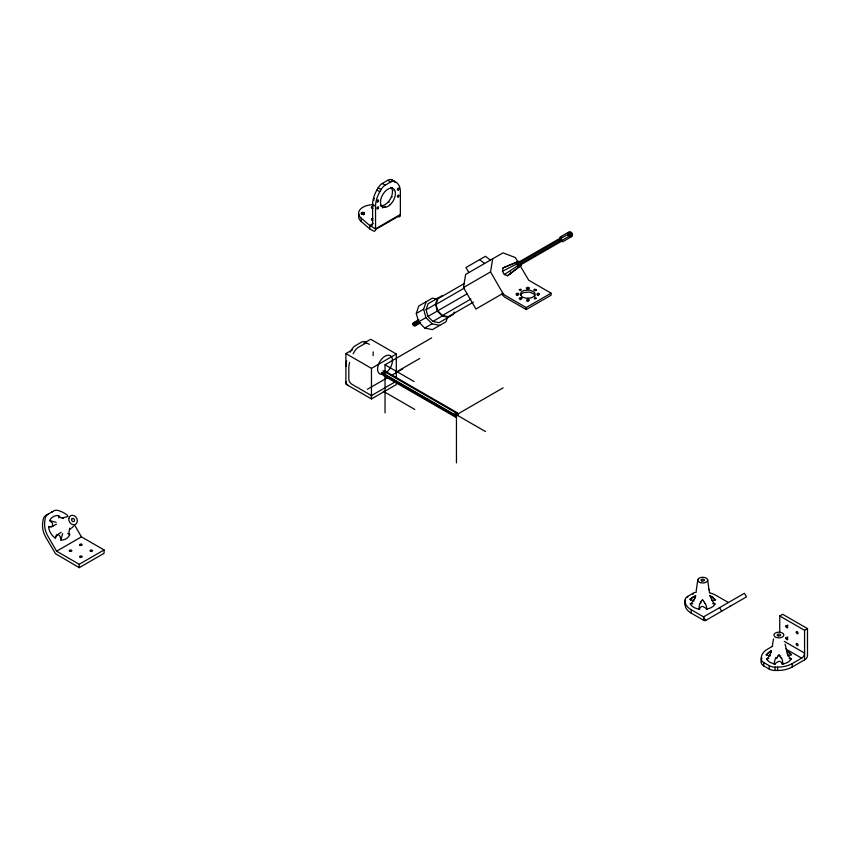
<?xml version="1.0" encoding="UTF-8"?>
<svg xmlns="http://www.w3.org/2000/svg" width="850" height="850" viewBox="0 0 850 850"><rect width="100%" height="100%" fill="white"/><g stroke="black" fill="none" stroke-linecap="round" stroke-linejoin="round"><path stroke-width="1.27" d="M395.186 381.873L371.471 395.569L371.471 398.937L345.897 384.168L345.897 353.589L352.676 349.679M696.49 592.121A8.266 4.771 0 0 0 693.037 593.311L687.586 596.456A8.266 4.771 0 0 0 685.164 599.834L685.164 601.311A20.666 11.932 0 0 0 691.209 609.747L703.577 616.888L744.43 593.289L746.502 596.87L705.638 620.468A4.133 2.391 60 0 1 703.577 620.256L691.209 613.126A20.666 11.932 0 0 1 685.164 604.679L685.164 603.202A8.266 4.771 0 0 1 685.514 601.821M710.472 595.967L710.674 596.934M786.473 650.643L786.505 651.174M697.797 579.827L696.192 591.005M773.447 639.019L772.342 646.181M775.327 663.776L775.285 664.052A12.814 7.395 0 0 1 766.541 658.92M521.273 263.766L520.976 265.614L519.52 266.454L517.767 265.784L516.736 264.01L517.044 262.161L518.489 261.322L520.242 261.981M520.976 265.614L507.546 275.751L504.337 274.529L502.446 271.267L502.998 267.877L518.489 261.322M560.883 237.788L561.372 240.221L562.541 240.656L519.35 265.593L518.181 265.158L517.692 262.724L561.85 237.235M569.564 234.143L570.371 232.911L571.168 233.219L571.646 234.037L570.839 235.259L569.564 234.143L571.168 233.219M559.736 239.073L560.065 237.065L569.489 231.625L571.391 232.347L572.496 234.271L572.178 236.279L562.753 241.719L560.851 240.996L559.736 239.073L567.588 234.547L567.917 232.539M501.734 294.132L504.411 296.969L526.224 309.559L551.066 295.226L551.066 293.197L526.224 307.541L504.411 294.95L502.966 293.42L475.904 309.049L463.484 287.534L465.619 274.433L502.966 252.864L515.387 257.561L518.001 262.098M502.966 293.42L490.546 271.904L492.681 258.804M510.212 274.21L510.584 271.947M571.497 234.876L571.646 234.037M56.419 524.174L52.647 526.214L48.588 526.862A12.814 10.466 60 0 0 55.197 538.018L56.44 534.947L58.395 534.565L60.116 536.392L60.903 540.037A12.814 10.466 60 0 0 69.668 534.862L68.956 531.994L69.636 529.04M62.645 533.598L60.903 540.037M771.024 651.514L771.067 650.76L770.642 651.387M700.517 603.447L700.921 602.268M570.839 235.259L571.412 234.196M415.788 325.55L416.107 324.572M454.229 311.993L453.443 314.383L439.036 322.703L432.873 321.428L427.922 316.466L426.105 309.708L428.081 303.737L442.489 295.418M448.407 317.294L442.244 316.019L437.304 311.047L435.476 304.3L437.453 298.318M447.259 318.049L446.027 321.767L432.406 329.63L424.734 328.047L418.572 321.863L416.298 313.448L418.763 306.011L432.384 298.148L437.506 299.2M439.758 325.391L432.087 323.808L425.924 317.613L423.651 309.198L426.116 301.761M473.439 302.111L448.237 316.668L442.425 315.478L437.761 310.781L436.039 304.406L437.909 298.775L464.249 283.56M420.697 322.724L414.959 326.028L413.132 325.008L413.164 322.915L418.901 319.611M770.557 653.097L769.76 655.053M694.461 598.634L694.014 599.696M776.794 658.506L777.569 656.657M52.721 526.416L52.434 523.079L49.661 520.561A12.814 10.466 60 0 1 58.523 515.557L60.648 517.608L63.548 518.489M55.208 538.018L57.492 534.618L61.147 532.376M520.657 295.237L521.528 293.951A7.246 4.186 0 0 1 524.036 292.506L529.805 292.103L534.236 294.259A7.098 4.101 0 0 1 534.969 296.267M777.835 656.136L777.729 656.338A10.731 10.094 70 0 0 777.537 656.636M391.892 179.913L396.089 182.336A20.666 11.932 -60 0 1 400.371 191.803L400.371 215.178L375.541 229.521A3.304 1.913 60 0 1 373.203 230.871L369.686 228.852L369.686 225.473A4.133 2.391 60 0 0 372.619 223.784L372.619 204.457A20.666 11.932 -60 0 1 376.901 190.039L378.176 187.829A8.266 4.771 -60 0 1 382.309 183.472L387.759 180.317A8.266 4.771 -60 0 1 391.892 179.913L393.168 180.646A20.666 11.932 -60 0 1 394.974 182.134M375.541 229.521L375.541 206.136A20.666 11.932 -60 0 1 379.822 191.728L381.098 189.518A8.266 4.771 -60 0 1 385.231 185.151L390.681 182.006A8.266 4.771 -60 0 1 394.814 181.602L396.089 182.336M350.189 352.112L351.464 349.902A8.266 4.771 -60 0 1 355.598 345.546L361.048 342.391A8.266 4.771 -60 0 1 365.181 341.987L366.456 342.72M353.111 353.802L354.386 351.592A8.266 4.771 -60 0 1 358.519 347.225L363.97 344.08A8.266 4.771 -60 0 1 368.103 343.676L369.378 344.409M694.662 596.254L693.993 597.221M770.398 651.748L770.004 652.258M382.245 373.246L384.572 370.77L456.896 412.526L457.874 414.662L455.536 417.127L383.212 375.371L382.245 373.246L454.569 415.002L455.536 417.127M454.569 415.002L456.896 412.526M456.673 413.302L457.321 414.715L455.77 416.362L455.122 414.949L456.673 413.302L382.957 370.738M570.042 234.972L571.126 234.366M71.666 528.009L73.546 526.224M507.546 275.751L519.52 266.454M504.337 274.529L517.767 265.784M363.991 212.606L363.694 214.912M371.981 204.765A14.801 8.542 0 0 0 361.261 218.163L369.686 225.473L373.076 223.518M400.371 214.508L375.541 228.852L369.686 225.473M363.97 343.166L370.738 339.256L396.312 354.014L396.312 378.229M416.298 313.448L423.651 309.198M463.484 287.534L490.546 271.904M426.105 309.708L435.476 304.3M436.039 304.406L464.451 288.001M412.834 323.892L418.572 320.578M517.491 263.967L560.681 239.031M413.132 325.008L425.924 317.613M427.922 316.466L437.304 311.047M437.761 310.781L467.309 293.728M568.862 235.089L568.735 233.506L570.477 232.507L571.784 233.41L571.912 235.004L570.18 236.002L568.862 235.089L569.287 233.187M569.914 232.826L571.784 233.41M518.181 265.158L561.372 240.221M413.939 325.816L419.688 322.501M560.851 240.996L568.703 236.47L570.605 237.192M442.425 315.478L470.836 299.072M432.873 321.428L442.244 316.019M424.734 328.047L432.087 323.808M345.897 353.589L371.471 368.358L396.312 354.014M48.121 514.154A8.266 6.747 60 0 0 45.199 518.628L44.816 520.933A20.666 16.873 60 0 0 47.844 536.074L56.589 551.204L81.43 536.871L104.072 549.939L104.072 553.318L79.241 567.662L55.463 553.679L45.783 537.264A20.666 16.873 60 0 1 42.755 522.123L43.127 519.828A8.266 6.747 60 0 1 46.049 515.344L53.571 511.009A8.266 6.747 60 0 1 58.905 510.712L61.094 511.541A20.666 16.873 60 0 1 67.618 515.514M385.029 372.587L385.029 364.788L431.672 337.864M395.888 372.257L419.783 358.456M367.391 389.279L387.876 377.453M391.287 375.487L402.677 368.921M56.589 551.204L79.241 564.283L104.072 549.939M456.45 462.878L456.45 414.779L503.094 387.855M779.737 632.421L779.737 615.974L782.659 614.284L807.5 628.628L807.5 655.456A3.304 1.913 -60 0 1 805.162 659.504L792.221 666.974A20.666 11.932 0 0 1 777.601 670.469L775.041 670.469A8.266 4.771 0 0 1 769.197 669.077L763.746 665.933A8.266 4.771 0 0 1 761.324 662.554L761.324 661.077A20.666 11.932 0 0 1 761.929 658.197M785.952 626.184L787.907 625.058M785.952 638.116L787.907 636.99M772.618 646.234L767.38 649.262A20.666 11.932 0 0 0 761.324 657.709L761.324 662.554M779.737 615.974L804.578 630.307L807.5 628.628M761.324 657.709L761.324 659.186A8.266 4.771 0 0 0 763.746 662.554L769.197 665.699A8.266 4.771 0 0 0 775.041 667.101L777.601 667.101A20.666 11.932 0 0 0 792.221 663.606L801.656 658.155A4.133 2.391 -60 0 0 804.578 653.097L784.253 641.357M702.344 600.132L702.068 600.291A3.772 3.581 7.8 0 0 701.409 601.226M361.622 213.977L361.919 214.147A1.679 0.967 0 0 0 364.48 213.308A1.679 0.967 0 0 0 361.994 212.447A1.679 0.967 0 0 0 361.941 214.115M502.446 271.267L516.736 264.01M787.557 655.817L789.576 655.116A7.756 4.473 0 0 1 790.946 654.904M690.646 599.877L690.551 599.919A12.814 7.395 0 0 1 695.831 595.818M502.998 267.877L517.044 262.161M67.926 516.524L62.231 517.926M768.91 658.463L768.028 658.697A7.756 4.473 0 0 1 766.668 658.909A10.221 10.019 56.7 0 0 769.654 655.01M711.971 600.546L715.126 600.185A12.814 7.395 0 0 0 710.26 596.073M778.887 655.021L779.482 655.138A3.591 3.432 -49.7 0 1 780.194 656.136M692.835 603.659L690.285 603.808A12.814 7.395 0 0 0 699.678 609.237L700.092 607.548L701.611 606.539A2.167 1.254 0 0 1 702.737 606.433L705.914 608.228A7.756 4.473 0 0 1 706.286 609.014L706.329 609.153A12.814 7.395 0 0 0 715.073 604.021M537.529 295.386L538.507 295.364M527.191 301.357L528.169 301.336M519.892 299.604L520.859 299.582M51.839 526.968L48.556 526.501M787.897 654.457A9.116 8.341 -75.6 0 0 791.286 658.793L789.193 658.622M413.993 322.437L415.002 322.649M570.626 233.506L569.702 233.293M49.661 520.561L56.1 522.272M712.704 603.564L713.596 603.798A7.756 4.473 0 0 0 714.956 604.01A10.221 9.892 -63.8 0 1 712.034 600.079M69.604 528.519L70.667 528.711M790.946 654.766L791.191 654.872A12.814 7.395 0 0 0 786.781 651.132M694.067 600.918L692.038 600.217A7.756 4.473 0 0 0 690.678 599.994M770.461 655.807L766.498 655.084A12.814 7.395 0 0 1 771.364 650.972M387.759 180.317L390.681 182.006M382.309 183.472L385.231 185.151M378.176 187.829L381.098 189.518M376.901 190.039L379.822 191.728M551.066 293.197L528.732 280.224L519.966 265.487M372.619 204.457L375.541 206.136M385.029 364.788L414.099 381.576M455.579 413.334L457.874 414.662M455.047 413.408L457.321 414.715M456.45 414.779L485.52 431.566M381.406 372.385L455.122 414.949M382.054 373.809L455.77 416.362M383.265 391.234L414.789 409.434M371.471 395.569L351.741 384.168A4.133 2.391 60 0 1 348.819 379.111L348.819 368.209A20.666 11.932 -60 0 1 349.594 362.344M728.418 602.544L716.051 595.404A20.666 11.932 0 0 0 709.346 592.822M785.846 649.028L801.656 658.155M69.668 534.862L67.745 533.354M569.415 234.77L570.732 235.684M570.913 233.336L570.371 232.911M490.418 260.111L485.456 256.286L465.97 267.538L468.871 272.553M479.612 259.664L484.574 263.479M359.168 214.317A14.801 8.542 0 0 0 361.261 221.542L369.686 228.852M710.547 595.861L710.982 596.487M69.976 528.126L70.677 528.891M786.611 650.675L787.695 652.216M567.588 234.547L568.703 236.47M719.589 607.633L721.661 611.214M705.638 620.468L703.577 616.888L703.577 620.256M74.556 524.971L81.43 536.871M711.864 600.153L711.025 598.092A9.945 5.004 75.7 0 1 711.036 597.731M787.599 654.596L787.132 653.459M780.693 657.178L781.097 658.346M704.831 603.606L704.055 601.747A10.731 10.03 -73.2 0 0 703.864 601.46M786.154 648.667L785.102 644.183M709.601 592.641L708.911 589.326M58.852 517.937L58.523 515.557M708.985 589.751L707.657 579.827M571.232 233.729L571.359 235.322M804.578 630.307L804.578 659.844M792.221 663.606L792.221 666.974M777.601 667.101L777.601 670.469M775.041 667.101L775.041 670.469M769.197 665.699L769.197 669.077M763.746 662.554L763.746 665.933M693.037 593.311L693.037 594.362M691.209 609.747L691.209 613.126M687.586 596.456L687.586 597.508M685.164 599.834L685.164 604.679M526.224 307.541L526.224 309.559M396.312 382.043L396.312 384.593L371.471 398.937L371.471 368.358M385.029 375.19L385.029 412.888M373.139 351.826L373.139 355.693M361.207 218.184L361.207 221.563M79.241 564.283L79.241 567.662M51.499 512.199A8.266 6.747 60 0 1 52.711 511.679M345.897 366.531A20.666 11.932 -60 0 1 346.672 360.666M348.234 385.517A3.304 1.913 60 0 1 345.897 381.469M730.479 606.124A4.133 2.391 60 0 1 729.725 606.316M710.281 596.434A20.666 11.932 0 0 1 712.948 597.306M715.742 599.898A9.169 3.315 21.8 0 1 712.311 597.423M709.729 595.722A10.954 2.231 39.6 0 1 709.686 595.499M711.025 597.465A5.302 1.403 74.4 0 1 710.866 596.912M693.717 599.558A9.116 8.457 83.9 0 1 690.306 603.84M694.843 598.782A11.592 8.447 -84.3 0 0 695.013 598.283A8.553 4.941 -80 0 0 695.258 597.656M695.47 596.116A3.591 1.487 -77.7 0 1 695.098 597.699M692.601 597.231A10.859 4.696 -16.2 0 1 689.584 599.367M705.16 603.181A10.859 4.431 72.1 0 1 707.019 609.153M702.504 599.834A2.348 2.263 -33.4 0 1 703.641 601.269M701.027 601.673A8.553 8.086 61 0 1 701.282 601.152M700.676 602.14A11.592 10.179 84.1 0 1 700.867 601.673M699.104 609.535A9.116 5.259 -80.3 0 1 700.049 603.054M791.339 658.718A12.814 7.395 0 0 1 781.936 664.137L781.532 662.447L780.003 661.438A2.167 1.254 0 0 0 778.876 661.332L775.699 663.128A7.756 4.473 0 0 0 775.327 663.914M770.791 652.736A9.945 5.228 -75.9 0 1 770.695 653.055M771.141 651.876A5.302 1.796 -74.6 0 1 770.939 652.588M771.056 651.493A2.731 0.542 -74.6 0 1 770.971 651.844M768.241 653.214A10.954 1.243 -47 0 1 768.028 653.48M769.112 652.343A9.169 3.517 -24.4 0 1 765.956 654.84M781.575 657.953A9.116 5.408 75.9 0 1 782.818 664.604M780.268 656.859A11.592 9.626 -89.6 0 1 780.438 657.316M780.109 656.189A8.553 7.831 -76 0 1 780.343 656.71M777.941 656.168A2.784 2.614 -3.3 0 1 778.876 654.999M774.074 664.264A10.859 5.1 -75.1 0 1 775.923 657.411M791.499 654.511A10.859 4.792 11 0 1 788.216 652.184M787.143 651.982A3.772 0.765 77.4 0 1 786.972 651.238M787.334 652.641A8.553 4.037 78.4 0 1 787.185 652.12M787.504 653.225A11.592 7.629 81.9 0 1 787.355 652.768M400.371 215.178A3.304 1.913 60 0 1 398.246 216.644M392.147 187.414A6.927 3.995 -60 0 1 391.595 188.201M390.936 187.404A10.54 6.088 -60 0 1 390.192 199.293A10.54 6.088 -60 0 1 380.248 205.424M388.928 202.343A7.501 4.335 -60 0 1 388.578 201.588M394.071 190.347A12.814 7.395 -60 0 1 394.092 190.676M385.56 206.369A12.814 7.395 -60 0 1 382.234 207.804M373.83 200.409A1.551 0.892 -60 0 1 374.457 198.273M372.714 220.278A1.264 0.723 0 0 1 371.875 219.576A1.264 0.723 0 0 1 372.757 218.896M372.683 220.182A1.679 0.967 0 0 1 371.461 219.236A1.679 0.967 0 0 1 372.746 218.312M372.714 208.346A1.264 0.723 0 0 1 371.875 207.644A1.264 0.723 0 0 1 372.757 206.975M372.683 208.261A1.679 0.967 0 0 1 371.461 207.304A1.679 0.967 0 0 1 372.746 206.391M380.832 205.881A14.801 8.542 0 0 1 381.873 206.263M391.478 196.679A6.811 3.931 -60 0 1 392.254 196.881M381.342 205.668A7.459 4.303 -60 0 1 381.236 206.072M531.356 297.712A7.353 4.239 0 0 1 527.946 298.297M531.441 297.659A7.246 4.186 0 0 0 533.959 296.214A7.353 4.239 0 0 0 534.969 294.249A7.098 4.101 0 0 0 534.236 292.241L529.805 290.073L524.036 290.477A7.246 4.186 0 0 0 521.528 291.933C518.957 294.217 521.932 297.479 524.556 297.819A7.098 4.101 0 0 0 528.041 298.244M527.202 289.425A1.339 0.829 -0.5 0 1 528.169 289.393M516.864 295.386A1.339 0.829 -0.5 0 1 517.831 295.354M521.762 298.18L521.741 298.467A1.339 0.776 0 0 1 520.742 299.051L519.095 298.254L520.859 297.553A1.339 0.776 0 0 1 521.773 298.191M536.371 289.744L536.361 290.031A1.339 0.776 0 0 1 535.362 290.615L534.862 290.626A1.339 0.776 0 0 1 533.779 290.105L534.501 289.138L536.371 289.744M518.734 293.962L518.712 294.249A1.339 0.776 0 0 1 517.714 294.833L516.375 294.567A1.339 0.765 3.5 0 1 516.184 293.76L516.864 293.367A1.339 0.829 -0.5 0 1 518.266 293.473L518.734 293.962M529.072 287.991L529.051 288.288A1.339 0.776 0 0 1 528.041 288.862L526.702 288.607A1.339 0.765 3.5 0 1 526.511 287.799L527.202 287.396A1.339 0.829 -0.5 0 1 528.594 287.513L529.072 287.991M529.072 299.922L529.04 300.22A1.339 0.776 0 0 1 528.041 300.794C524.779 301.038 527.765 297.829 529.072 299.922M539.399 293.962L539.378 294.249A1.339 0.776 0 0 1 538.379 294.822C535.117 295.067 538.092 291.858 539.399 293.962M519.318 289.584C520.572 292.485 522.962 287.789 519.318 289.584M536.244 298.286C533.63 300.762 533.598 295.832 536.244 298.286M69.562 551.172A1.264 0.723 0 0 0 71.729 551.023A1.264 0.723 0 0 0 70.422 550.014A1.264 0.723 0 0 0 69.562 551.172M80.272 557.334A1.264 0.733 0 0 0 82.163 556.697A1.264 0.733 0 0 0 80.272 556.07A1.264 0.733 0 0 0 80.272 557.334M90.599 551.363A1.264 0.733 0 0 0 92.491 550.736A1.264 0.733 0 0 0 90.599 550.109A1.264 0.733 0 0 0 90.599 551.363M79.889 545.201A1.264 0.723 0 0 0 82.057 545.062A1.264 0.723 0 0 0 80.761 544.053A1.264 0.723 0 0 0 79.889 545.201M68.818 518.457A4.962 4.048 60 0 0 74.566 524.705A4.962 4.048 60 0 0 75.777 516.949A4.962 4.048 60 0 0 68.818 518.457M71.666 519.297A1.689 1.371 60 0 0 73.387 521.645A1.689 1.371 60 0 0 74.12 519.159A1.689 1.371 60 0 0 71.666 519.297M700.251 582.601A4.962 2.858 0 0 0 707.689 580.125A4.962 2.858 0 0 0 700.251 577.639A4.962 2.858 0 0 0 700.251 582.601M701.888 580.964A1.689 0.978 0 0 0 704.416 580.125A1.689 0.978 0 0 0 701.888 579.275A1.689 0.978 0 0 0 701.888 580.964M776.411 637.5A4.962 2.858 0 0 0 783.849 635.024A4.962 2.858 0 0 0 776.411 632.538A4.962 2.858 0 0 0 776.411 637.5M778.048 635.864A1.689 0.978 0 0 0 780.576 635.024A1.689 0.978 0 0 0 778.048 634.185A1.689 0.978 0 0 0 778.048 635.864M796.301 644.247A1.264 0.723 60 0 0 797.736 645.713A1.264 0.723 60 0 0 797.491 643.811A1.264 0.723 60 0 0 796.301 644.247M796.301 632.315A1.264 0.723 60 0 0 797.736 633.781A1.264 0.723 60 0 0 797.491 631.89A1.264 0.723 60 0 0 796.301 632.315M785.963 626.354A1.264 0.723 60 0 0 787.408 627.821A1.264 0.723 60 0 0 787.164 625.919A1.264 0.723 60 0 0 785.963 626.354M785.963 638.286A1.264 0.723 60 0 0 787.408 639.753A1.264 0.723 60 0 0 787.164 637.851A1.264 0.723 60 0 0 785.963 638.286M377.91 201.758A1.137 0.659 -60 0 0 378.314 199.984A1.137 0.659 -60 0 0 376.964 201.131A1.137 0.659 -60 0 0 377.91 201.758M377.91 208.675A1.137 0.659 -60 0 0 378.314 206.901A1.137 0.659 -60 0 0 376.964 208.048A1.137 0.659 -60 0 0 377.91 208.675M398.363 196.86A1.137 0.659 -60 0 0 398.767 195.096A1.137 0.659 -60 0 0 397.418 196.233A1.137 0.659 -60 0 0 398.363 196.86M398.363 189.943A1.137 0.659 -60 0 0 398.767 188.169A1.137 0.659 -60 0 0 397.418 189.316A1.137 0.659 -60 0 0 398.363 189.943M362.153 214.253A1.264 0.723 0 0 0 364.066 213.637A1.264 0.723 0 0 0 362.196 212.989A1.264 0.723 0 0 0 362.153 214.253M389.672 205.137A10.54 6.088 -60 0 0 393.38 188.721A10.54 6.088 -60 0 0 380.821 199.399A10.54 6.088 -60 0 0 389.672 205.137M386.75 372.172A10.54 6.088 -60 0 0 390.458 355.757A10.54 6.088 -60 0 0 377.899 366.435A10.54 6.088 -60 0 0 386.75 372.172"/></g></svg>
